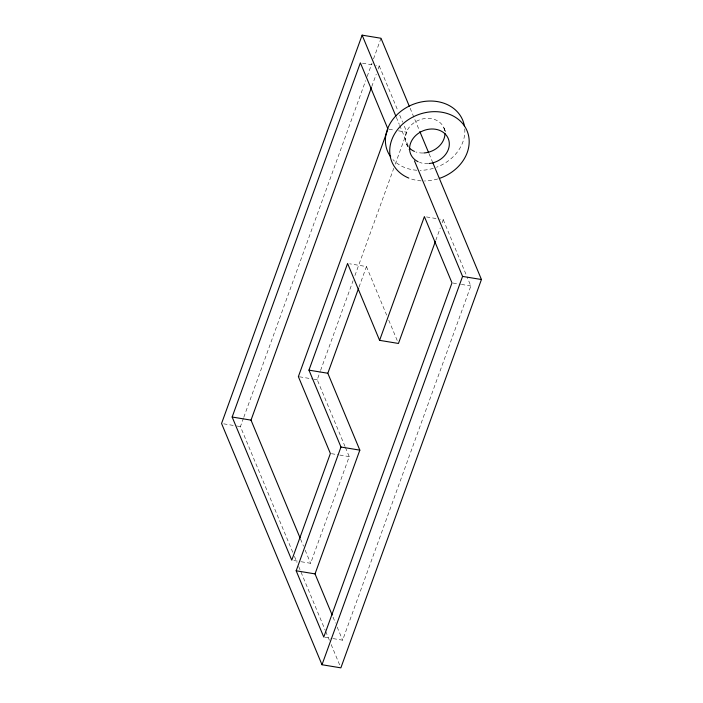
<?xml version="1.0" encoding="UTF-8"?>
<svg xmlns="http://www.w3.org/2000/svg" width="703" height="703" viewBox="0 0 703 703"><rect width="100%" height="100%" fill="white"/><g stroke="black" fill="none" stroke-linecap="round" stroke-linejoin="round"><path stroke-width="0.53" stroke-dasharray="3.52 2.64" d="M292.756 552.294L240.426 426.589L243.414 418.329M243.792 417.301L365.674 80.608M367.168 76.469L372.028 63.05M373.521 58.911L381 38.261M371.755 86.583L376.246 74.193M378.117 69.035L379.233 65.933L376.087 65.414M345.024 446.493L317.229 379.725L320.216 371.474M320.594 370.437L353.073 280.717M354.936 275.558L393.759 168.307M395.253 164.186L406.826 132.217L403.065 123.174M359.022 287.088L366.448 266.569L349.681 263.81M301.192 561.741L310.621 563.288L349.242 456.607L345.445 447.503M435.79 240.329L440.263 227.957M442.134 222.798L443.25 219.705L440.104 219.187M333.196 638.623L342.625 640.178L470.843 285.98L467.082 276.947M362.467 63.173L375.042 65.247M389.014 129.273L394.251 130.143M398.443 130.828L406.826 132.217M426.484 216.937L439.059 219.011M453.031 283.045L460.368 284.258M461.414 284.425L470.843 285.98M299.416 376.782L313.037 379.031M314.083 379.207L317.229 379.725M223.659 423.83L236.234 425.904M237.28 426.071L240.426 426.589M331.421 453.672L338.758 454.876M339.804 455.052L349.242 456.607M293.854 560.528L300.137 561.565M324.812 637.243L332.15 638.447M410.121 108.2L419.401 130.503M429.111 153.816L432.486 161.927M379.233 65.933L398.047 111.127M399.717 115.143L402.643 122.173M443.25 219.705L466.669 275.936M396.316 117.26L399.278 124.352M399.699 125.371L408.557 146.655M366.448 266.569L386.659 315.129M388.768 320.19L397.608 341.43M300.55 539.096L303.485 546.152M305.164 550.185L310.621 563.288M333.011 617.076L335.524 623.104M337.194 627.12L342.625 640.178M294.443 556.345L296.974 562.426M298.661 566.477L325.252 630.345M325.674 631.356L329.47 640.477M331.157 644.537L340.024 665.82M444.147 128.517L445.676 132.261M443.751 127.542L445.324 131.408M406.352 143.509L408.715 149.308M408.557 147.112A20.334 16.775 -22.2 0 1 418.61 120.222A20.334 16.775 -22.2 0 1 444.92 131.953M423.021 153.008A20.334 16.775 -22.2 0 1 415.895 151.971M464.78 128.93A40.669 33.559 -22.2 0 1 436.554 167.244M433.329 168.333A40.669 33.559 -22.2 0 1 420.095 170.346M416.809 170.249A40.669 33.559 -22.2 0 1 392.942 159.607M428.189 163.606A20.334 16.775 -22.2 0 1 419.506 162.349M437.67 178.966A40.669 33.559 -22.2 0 1 424.427 180.979M421.15 180.882A40.669 33.559 -22.2 0 1 409.55 178.377"/><path stroke-width="1.05" d="M409.278 106.179L381 38.261L362.133 35.15L221.559 423.487L322 664.739L340.867 667.85L481.441 279.513L432.907 162.947M387.59 130.134L298.371 376.615L330.375 453.497L291.754 560.186L232.157 417.02L360.375 62.822L387.968 129.106M300.128 538.085L251.015 420.13L371.386 87.62M379.594 340.349L424.392 216.594L451.985 282.87L323.767 637.067L296.174 570.783L340.973 447.029L308.96 370.147L347.581 263.467L379.594 340.349L398.452 343.459L435.412 241.357M332.176 615.072L315.032 573.894L359.831 450.14L327.826 373.258L358.644 288.116M322 664.739L462.574 276.411L414.462 160.846M462.574 276.411L481.441 279.513M308.96 370.147L327.826 373.258M232.157 417.02L251.015 420.13M340.973 447.029L359.831 450.14M296.174 570.783L315.032 573.894M419.823 131.523L428.689 152.806M362.133 35.15L395.894 116.241M389.146 154.475A40.669 33.559 -22.2 0 1 412.889 104.439A40.669 33.559 -22.2 0 1 464.156 124.721M464.305 125.415A40.669 33.559 -22.2 0 1 464.437 126.109M390.683 156.848A40.669 33.559 -22.2 0 1 390.279 156.268M389.884 155.679A40.669 33.559 -22.2 0 1 389.506 155.082M408.838 178.096A40.669 33.559 -22.2 0 1 401.888 124.809A40.669 33.559 -22.2 0 1 464.165 125.538A40.669 33.559 -22.2 0 1 439.296 178.448M444.981 133.385A20.334 16.775 -22.2 0 1 423.847 152.973M414.454 151.417A20.334 16.775 -22.2 0 1 409.533 148.157M418.1 161.743A20.334 16.775 -22.2 0 1 417.687 133.86A20.334 16.775 -22.2 0 1 448.4 138.93A20.334 16.775 -22.2 0 1 429.015 163.544"/></g></svg>
